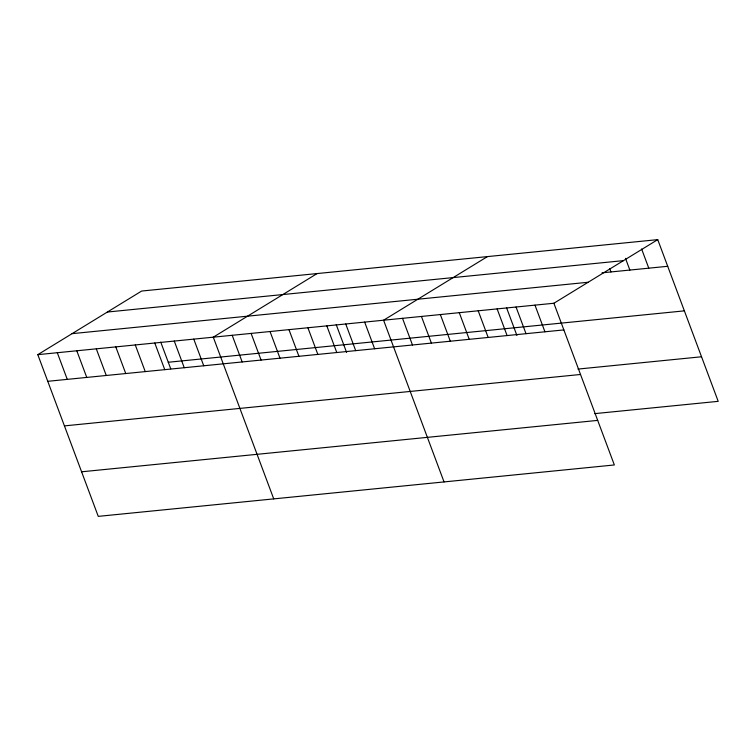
<?xml version="1.0" encoding="UTF-8"?>
<svg xmlns="http://www.w3.org/2000/svg" width="756" height="756" viewBox="0 0 756 756"><rect width="100%" height="100%" fill="white"/><g stroke="black" fill="none" stroke-linecap="round" stroke-linejoin="round"><path stroke-width="1.13" d="M37.8 354.659L553.893 303.25L614.354 464.959L98.261 516.367L37.8 354.659L141.646 291.041L657.739 239.633L718.2 401.341L594.641 413.645M317.114 273.559L213.277 337.185L273.729 498.884M487.431 256.596L383.585 320.223L444.046 481.922M553.893 303.25L657.739 239.633M107.38 312.03L623.473 260.631M602.031 272.831L667.709 266.292M72.066 333.661L588.168 282.262M168.276 362.256L684.369 310.858M47.77 381.308L563.863 329.909M577.981 369.079L701.54 356.775M64.43 425.883L580.523 374.475M81.601 471.801L597.694 420.393M641.608 248.979L648.78 268.172M625.477 258.335L629.861 270.062M609.742 268.749L610.933 271.943M534.974 305.14L544.934 331.79M516.046 307.021L526.015 333.68M506.52 307.654L516.915 335.475M497.127 308.911L507.087 335.56M478.198 310.792L488.168 337.45M459.279 312.682L469.24 339.331M440.351 314.562L450.321 341.221M421.432 316.452L431.392 343.101M402.504 318.333L412.474 344.982M364.657 322.103L374.626 348.752M345.738 323.984L355.698 350.642M336.212 324.617L346.607 352.438M326.809 325.874L336.779 352.523M307.89 327.754L317.851 354.413M288.962 329.644L298.932 356.293M270.043 331.525L280.003 358.183M251.115 333.415L261.085 360.064M232.196 335.295L242.166 361.954M193.772 339.123L203.742 365.772M174.277 341.06L184.247 367.718M160.735 342.099L170.724 368.815M154.782 343.007L164.751 369.656M135.286 344.944L145.246 371.602M115.791 346.891L125.751 373.54M96.296 348.828L106.256 375.486M76.791 350.775L86.76 377.424M57.295 352.712L67.265 379.37"/></g></svg>
